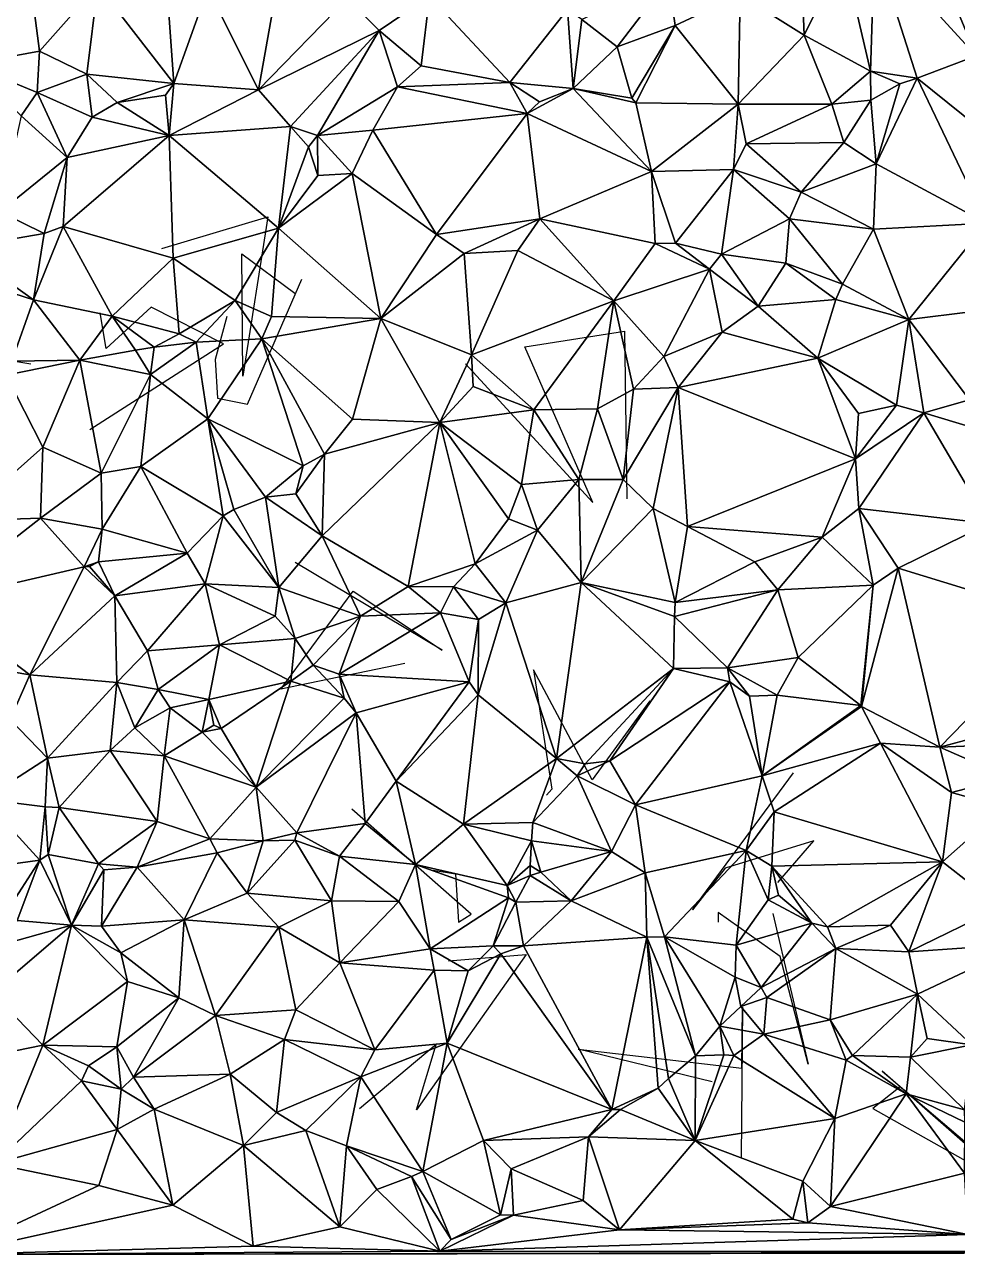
# Model space of a CAD drawing. Header units: metres. Extents: x -15 to 15.3, y -15.5 to 15.
# Drawn here: x -4.97 to 4.92, y -14.99 to -1.94 of the extents above; entities that cross this region are included whole.
import ezdxf

# ---------------------------------------------------------------- set-up
doc = ezdxf.new("R2010")
doc.units = ezdxf.units.M
doc.layers.add('CRACKS', color=1, linetype='Continuous')
doc.layers.add('STREET_MESH', color=7, linetype='Continuous')

msp = doc.modelspace()

# ---------------------------------------------------------------- linework, layer by layer
at = {"layer": 'CRACKS'}
for points in [[(-5.358, -4.716, 0.1), (-6.779, -3.612, 0.1), (-6.817, -5.148, 0.1), (-6.432, -5.287, 0.1), (-4.905, -5.535, 0.1)], [(-3.518, -4.313, 0.1), (-2.393, -3.977, 0.1), (-2.659, -5.666, 0.1), (-2.669, -4.371, 0.1), (-2.107, -4.787, 0.1)], [(-2.829, -5.034, 0.1), (-2.95, -5.491, 0.1), (-2.927, -5.9, 0.1), (-2.609, -5.965, 0.1), (-2.032, -4.637, 0.1)], [(-4.282, -6.234, 0.1), (-2.863, -5.323, 0.1), (-3.63, -4.935, 0.1), (-4.108, -5.373, 0.1), (-4.17, -4.996, 0.1)], [(-0.298, -5.536, 0.1), (1.055, -7.008, 0.1), (0.332, -5.355, 0.1), (1.391, -5.189, 0.1), (1.414, -6.968, 0.1)], [(-0.941, -8.716, 0.1), (-2.253, -8.988, 0.1), (-1.486, -7.948, 0.1), (-0.544, -8.576, 0.1), (-2.102, -7.644, 0.1)], [(1.658, -9.112, 0.1), (1.047, -9.952, 0.1), (0.425, -8.782, 0.1), (0.62, -10.051, 0.1), (0.562, -10.112, 0.1)], [(3.016, -11.04, 0.1), (3.398, -10.596, 0.1), (2.458, -10.886, 0.1), (2.111, -11.331, 0.1), (3.181, -9.875, 0.1)], [(-0.64, -10.91, 0.1), (-0.403, -10.949, 0.1), (-0.369, -11.46, 0.1), (-0.237, -11.376, 0.1), (-1.503, -10.262, 0.1)], [(2.963, -11.367, 0.1), (3.338, -12.968, 0.1), (3.042, -11.824, 0.1), (2.384, -11.357, 0.1), (2.384, -11.46, 0.1)], [(-0.476, -11.87, 0.1), (0.348, -11.804, 0.1), (-0.815, -13.453, 0.1), (-0.606, -12.76, 0.1), (-1.421, -13.442, 0.1)], [(2.32, -13.156, 0.1), (0.9, -12.807, 0.1), (2.636, -13.009, 0.1), (2.641, -12.362, 0.1), (2.629, -13.961, 0.1)], [(4.313, -13.207, 0.1), (4.022, -13.437, 0.1), (5.568, -14.308, 0.1), (4.123, -13.043, 0.1), (5.474, -14.191, 0.1)]]:
    msp.add_polyline3d(points, dxfattribs=at)
at = {"layer": 'STREET_MESH'}
for points in [[(4.525, -0.83), (4.04, -1.086), (5.12, -2.267)], [(5.453, -1.197), (4.525, -0.83), (5.12, -2.267)], [(-5.958, -1.14), (-5.566, -2.356), (-4.936, -1.291)], [(-3.029, -1.555), (-2.493, -2.631), (-2.231, -1.157)], [(-2.493, -2.631), (-1.549, -1.658), (-2.231, -1.157)], [(3.998, -2.43), (4.04, -1.086), (3.714, -1.199)], [(4.04, -1.086), (3.998, -2.43), (4.495, -2.507)], [(4.04, -1.086), (4.495, -2.507), (5.12, -2.267)], [(-5.566, -2.356), (-4.814, -2.22), (-4.936, -1.291)], [(-4.814, -2.22), (-4.195, -1.519), (-4.936, -1.291)], [(3.263, -1.255), (2.617, -1.62), (3.297, -2.049)], [(3.263, -1.255), (3.297, -2.049), (3.714, -1.199)], [(3.297, -2.049), (3.998, -2.43), (3.714, -1.199)], [(-4.195, -1.519), (-4.814, -2.22), (-4.311, -2.464)], [(-3.389, -2.561), (-4.195, -1.519), (-4.311, -2.464)], [(-4.195, -1.519), (-3.389, -2.561), (-3.469, -1.465)], [(-3.389, -2.561), (-3.029, -1.555), (-3.469, -1.465)], [(-2.493, -2.631), (-3.029, -1.555), (-3.389, -2.561)], [(0.938, -1.884), (1.313, -2.172), (1.857, -1.459)], [(1.857, -1.459), (1.313, -2.172), (1.928, -1.946)], [(2.617, -1.62), (1.857, -1.459), (1.928, -1.946)], [(-1.549, -1.658), (-2.493, -2.631), (-1.211, -2.001)], [(-1.549, -1.658), (-1.211, -2.001), (-0.678, -1.636)], [(-1.211, -2.001), (-0.767, -2.373), (-0.678, -1.636)], [(-0.767, -2.373), (0.174, -2.553), (-0.678, -1.636)], [(-0.678, -1.636), (0.174, -2.553), (0.787, -1.777)], [(2.595, -2.781), (2.617, -1.62), (1.928, -1.946)], [(2.617, -1.62), (2.595, -2.781), (3.297, -2.049)], [(0.174, -2.553), (0.847, -2.616), (0.787, -1.777)], [(0.847, -2.616), (0.938, -1.884), (0.787, -1.777)], [(0.938, -1.884), (0.847, -2.616), (1.313, -2.172)], [(1.313, -2.172), (1.467, -2.719), (1.928, -1.946)], [(1.928, -1.946), (1.467, -2.719), (1.51, -2.767)], [(2.595, -2.781), (1.928, -1.946), (1.51, -2.767)], [(-1.211, -2.001), (-2.493, -2.631), (-2.154, -3.019)], [(-1.867, -3.112), (-1.211, -2.001), (-2.154, -3.019)], [(-1.867, -3.112), (-1.018, -2.598), (-1.211, -2.001)], [(-1.211, -2.001), (-1.018, -2.598), (-0.767, -2.373)], [(2.595, -2.781), (3.59, -2.783), (3.297, -2.049)], [(3.59, -2.783), (3.998, -2.43), (3.297, -2.049)], [(0.847, -2.616), (1.467, -2.719), (1.313, -2.172)], [(-4.839, -2.659), (-4.814, -2.22), (-5.566, -2.356)], [(-4.814, -2.22), (-4.839, -2.659), (-4.311, -2.464)], [(4.495, -2.507), (5.796, -3.552), (5.12, -2.267)], [(-5.009, -2.904), (-4.839, -2.659), (-5.566, -2.356)], [(-4.839, -2.659), (-4.257, -2.918), (-4.311, -2.464)], [(-3.99, -2.765), (-3.389, -2.561), (-4.311, -2.464)], [(-4.257, -2.918), (-3.99, -2.765), (-4.311, -2.464)], [(-0.767, -2.373), (-1.018, -2.598), (0.174, -2.553)], [(3.998, -2.43), (3.59, -2.783), (4.001, -2.74)], [(3.998, -2.43), (4.001, -2.74), (4.309, -2.567)], [(4.495, -2.507), (3.998, -2.43), (4.309, -2.567)], [(-3.389, -2.561), (-3.99, -2.765), (-3.479, -2.685)], [(-3.438, -3.115), (-3.389, -2.561), (-3.479, -2.685)], [(-3.438, -3.115), (-2.493, -2.631), (-3.389, -2.561)], [(-1.018, -2.598), (-1.867, -3.112), (-1.28, -3.058)], [(-1.018, -2.598), (-1.28, -3.058), (0.356, -2.88)], [(0.174, -2.553), (-1.018, -2.598), (0.356, -2.88)], [(0.487, -2.756), (0.174, -2.553), (0.356, -2.88)], [(0.174, -2.553), (0.487, -2.756), (0.847, -2.616)], [(4.309, -2.567), (4.001, -2.74), (4.058, -3.413)], [(5.23, -4.045), (4.495, -2.507), (4.058, -3.413)], [(4.495, -2.507), (4.309, -2.567), (4.058, -3.413)], [(5.796, -3.552), (4.495, -2.507), (5.23, -4.045)], [(-4.522, -3.347), (-4.839, -2.659), (-5.009, -2.904)], [(-4.522, -3.347), (-4.257, -2.918), (-4.839, -2.659)], [(-3.99, -2.765), (-3.438, -3.115), (-3.479, -2.685)], [(-2.493, -2.631), (-3.438, -3.115), (-2.154, -3.019)], [(0.847, -2.616), (0.487, -2.756), (0.356, -2.88)], [(1.678, -3.495), (0.847, -2.616), (0.356, -2.88)], [(1.467, -2.719), (0.847, -2.616), (1.51, -2.767)], [(0.847, -2.616), (1.678, -3.495), (1.51, -2.767)], [(3.59, -2.783), (3.717, -3.187), (4.001, -2.74)], [(4.001, -2.74), (3.717, -3.187), (4.058, -3.413)], [(-4.257, -2.918), (-3.438, -3.115), (-3.99, -2.765)], [(1.678, -3.495), (2.595, -2.781), (1.51, -2.767)], [(1.678, -3.495), (2.546, -3.473), (2.595, -2.781)], [(2.546, -3.473), (2.68, -3.202), (2.595, -2.781)], [(2.595, -2.781), (2.68, -3.202), (3.59, -2.783)], [(2.68, -3.202), (3.717, -3.187), (3.59, -2.783)], [(-5.235, -3.924), (-4.522, -3.347), (-5.009, -2.904)], [(-3.438, -3.115), (-4.257, -2.918), (-4.522, -3.347)], [(-1.28, -3.058), (-0.603, -4.163), (0.356, -2.88)], [(-0.603, -4.163), (0.491, -3.999), (0.356, -2.88)], [(0.491, -3.999), (1.678, -3.495), (0.356, -2.88)], [(-3.438, -3.115), (-4.522, -3.347), (-4.563, -4.079)], [(-3.398, -4.417), (-3.438, -3.115), (-4.563, -4.079)], [(-2.154, -3.019), (-3.438, -3.115), (-2.28, -4.097)], [(-2.28, -4.097), (-3.438, -3.115), (-3.398, -4.417)], [(-1.963, -3.234), (-2.154, -3.019), (-2.28, -4.097)], [(-1.963, -3.234), (-1.867, -3.112), (-2.154, -3.019)], [(-1.867, -3.112), (-1.963, -3.234), (-1.862, -3.538)], [(-1.867, -3.112), (-1.498, -3.517), (-1.28, -3.058)], [(-1.498, -3.517), (-1.867, -3.112), (-1.862, -3.538)], [(-1.28, -3.058), (-1.498, -3.517), (-0.603, -4.163)], [(-1.862, -3.538), (-1.963, -3.234), (-2.28, -4.097)], [(2.68, -3.202), (2.546, -3.473), (3.262, -3.714)], [(2.68, -3.202), (3.262, -3.714), (3.717, -3.187)], [(3.717, -3.187), (3.262, -3.714), (4.058, -3.413)], [(-4.766, -4.153), (-4.522, -3.347), (-5.235, -3.924)], [(-4.522, -3.347), (-4.766, -4.153), (-4.563, -4.079)], [(-1.195, -5.056), (-1.498, -3.517), (-2.28, -4.097)], [(-1.498, -3.517), (-1.862, -3.538), (-2.28, -4.097)], [(-1.498, -3.517), (-1.195, -5.056), (-0.603, -4.163)], [(1.678, -3.495), (0.491, -3.999), (1.715, -4.26)], [(2.546, -3.473), (1.678, -3.495), (1.931, -4.255)], [(1.678, -3.495), (1.715, -4.26), (1.931, -4.255)], [(2.42, -4.373), (2.546, -3.473), (1.931, -4.255)], [(2.546, -3.473), (2.42, -4.373), (3.14, -3.999)], [(3.262, -3.714), (2.546, -3.473), (3.14, -3.999)], [(3.262, -3.714), (4.032, -4.107), (4.058, -3.413)], [(4.032, -4.107), (5.23, -4.045), (4.058, -3.413)], [(3.262, -3.714), (3.14, -3.999), (4.032, -4.107)], [(-5.647, -4.304), (-4.766, -4.153), (-5.235, -3.924)], [(0.491, -3.999), (-0.603, -4.163), (-0.31, -4.367)], [(0.257, -4.334), (0.491, -3.999), (-0.31, -4.367)], [(0.491, -3.999), (0.257, -4.334), (1.277, -4.868)], [(1.715, -4.26), (0.491, -3.999), (1.277, -4.868)], [(2.42, -4.373), (3.102, -4.469), (3.14, -3.999)], [(3.14, -3.999), (3.102, -4.469), (3.701, -4.691)], [(3.14, -3.999), (3.701, -4.691), (4.032, -4.107)], [(4.032, -4.107), (4.407, -5.066), (5.23, -4.045)], [(4.407, -5.066), (5.089, -4.98), (5.23, -4.045)], [(-4.766, -4.153), (-5.647, -4.304), (-4.877, -4.859)], [(-4.877, -4.859), (-4.042, -5.032), (-4.563, -4.079)], [(-4.766, -4.153), (-4.877, -4.859), (-4.563, -4.079)], [(-4.042, -5.032), (-3.398, -4.417), (-4.563, -4.079)], [(-2.739, -4.863), (-2.28, -4.097), (-3.398, -4.417)], [(-2.28, -4.097), (-2.739, -4.863), (-2.353, -5.035)], [(-1.195, -5.056), (-2.28, -4.097), (-2.353, -5.035)], [(-0.603, -4.163), (-1.195, -5.056), (-0.31, -4.367)], [(4.032, -4.107), (3.701, -4.691), (4.407, -5.066)], [(-5.647, -4.304), (-5.858, -4.544), (-4.877, -4.859)], [(2.293, -4.532), (1.715, -4.26), (1.277, -4.868)], [(1.715, -4.26), (2.293, -4.532), (1.931, -4.255)], [(2.293, -4.532), (2.42, -4.373), (1.931, -4.255)], [(-3.332, -5.219), (-3.398, -4.417), (-4.042, -5.032)], [(-3.332, -5.219), (-2.739, -4.863), (-3.398, -4.417)], [(-1.195, -5.056), (-0.232, -5.441), (-0.31, -4.367)], [(-0.232, -5.441), (0.257, -4.334), (-0.31, -4.367)], [(0.257, -4.334), (-0.232, -5.441), (1.277, -4.868)], [(2.808, -4.923), (2.42, -4.373), (2.293, -4.532)], [(3.102, -4.469), (2.42, -4.373), (2.808, -4.923)], [(-5.858, -4.544), (-5.107, -5.508), (-4.877, -4.859)], [(2.293, -4.532), (1.277, -4.868), (1.808, -5.458)], [(2.426, -5.202), (2.293, -4.532), (1.808, -5.458)], [(2.426, -5.202), (2.808, -4.923), (2.293, -4.532)], [(3.102, -4.469), (2.808, -4.923), (3.633, -4.854)], [(3.701, -4.691), (3.102, -4.469), (3.633, -4.854)], [(3.701, -4.691), (3.633, -4.854), (4.407, -5.066)], [(-5.107, -5.508), (-4.385, -5.498), (-4.877, -4.859)], [(-4.877, -4.859), (-4.385, -5.498), (-4.042, -5.032)], [(-2.739, -4.863), (-3.332, -5.219), (-3.152, -5.305)], [(-2.458, -5.271), (-2.739, -4.863), (-3.152, -5.305)], [(-2.739, -4.863), (-2.458, -5.271), (-2.353, -5.035)], [(1.277, -4.868), (-0.232, -5.441), (0.427, -6.026)], [(1.102, -6.013), (1.277, -4.868), (0.427, -6.026)], [(1.102, -6.013), (1.486, -5.806), (1.277, -4.868)], [(1.277, -4.868), (1.486, -5.806), (1.808, -5.458)], [(2.808, -4.923), (2.426, -5.202), (3.44, -5.475)], [(2.808, -4.923), (3.44, -5.475), (3.633, -4.854)], [(3.633, -4.854), (3.44, -5.475), (4.407, -5.066)], [(-4.385, -5.498), (-3.797, -5.393), (-4.042, -5.032)], [(-3.797, -5.393), (-3.598, -5.36), (-4.042, -5.032)], [(-3.598, -5.36), (-3.332, -5.219), (-4.042, -5.032)], [(-2.458, -5.271), (-1.195, -5.056), (-2.353, -5.035)], [(-1.195, -5.056), (-2.458, -5.271), (-1.494, -6.125)], [(-1.195, -5.056), (-1.494, -6.125), (-0.569, -6.159)], [(-0.232, -5.441), (-1.195, -5.056), (-0.569, -6.159)], [(4.407, -5.066), (3.44, -5.475), (4.274, -5.974)], [(4.566, -6.056), (4.407, -5.066), (4.274, -5.974)], [(5.049, -5.92), (5.089, -4.98), (4.407, -5.066)], [(4.566, -6.056), (5.049, -5.92), (4.407, -5.066)], [(-3.332, -5.219), (-3.598, -5.36), (-3.152, -5.305)], [(1.958, -5.788), (2.426, -5.202), (1.808, -5.458)], [(2.426, -5.202), (1.958, -5.788), (3.44, -5.475)], [(-3.028, -6.119), (-3.152, -5.305), (-3.636, -5.649)], [(-3.152, -5.305), (-3.598, -5.36), (-3.636, -5.649)], [(-3.028, -6.119), (-2.458, -5.271), (-3.152, -5.305)], [(-2.017, -6.62), (-2.458, -5.271), (-3.028, -6.119)], [(-2.458, -5.271), (-1.791, -6.495), (-1.494, -6.125)], [(-2.458, -5.271), (-2.017, -6.62), (-1.791, -6.495)], [(-3.797, -5.393), (-4.385, -5.498), (-3.636, -5.649)], [(-3.598, -5.36), (-3.797, -5.393), (-3.636, -5.649)], [(-0.214, -5.778), (-0.232, -5.441), (-0.569, -6.159)], [(-0.232, -5.441), (-0.214, -5.778), (0.427, -6.026)], [(1.486, -5.806), (1.958, -5.788), (1.808, -5.458)], [(1.958, -5.788), (3.839, -6.546), (3.44, -5.475)], [(3.44, -5.475), (3.872, -6.064), (4.274, -5.974)], [(3.839, -6.546), (3.872, -6.064), (3.44, -5.475)], [(-4.78, -6.42), (-4.385, -5.498), (-5.169, -5.658)], [(-4.385, -5.498), (-5.107, -5.508), (-5.169, -5.658)], [(-4.385, -5.498), (-4.78, -6.42), (-4.159, -6.698)], [(-3.636, -5.649), (-4.385, -5.498), (-4.159, -6.698)], [(-5.658, -7.203), (-4.78, -6.42), (-5.169, -5.658)], [(-3.738, -6.624), (-3.636, -5.649), (-4.159, -6.698)], [(-3.738, -6.624), (-3.028, -6.119), (-3.636, -5.649)], [(-0.214, -5.778), (-0.569, -6.159), (0.427, -6.026)], [(1.486, -5.806), (1.102, -6.013), (1.376, -6.763)], [(1.958, -5.788), (1.486, -5.806), (1.376, -6.763)], [(1.695, -7.07), (1.958, -5.788), (1.376, -6.763)], [(1.958, -5.788), (1.695, -7.07), (2.057, -7.263)], [(3.839, -6.546), (1.958, -5.788), (2.057, -7.263)], [(3.839, -6.546), (4.566, -6.056), (4.274, -5.974)], [(3.872, -6.064), (3.839, -6.546), (4.274, -5.974)], [(5.049, -5.92), (4.566, -6.056), (5.277, -6.273)], [(-2.868, -7.149), (-3.028, -6.119), (-3.738, -6.624)], [(-3.028, -6.119), (-2.868, -7.149), (-2.754, -7.082)], [(-2.418, -6.951), (-3.028, -6.119), (-2.754, -7.082)], [(-2.418, -6.951), (-2.017, -6.62), (-3.028, -6.119)], [(-1.494, -6.125), (-1.791, -6.495), (-0.569, -6.159)], [(-0.569, -6.159), (0.299, -6.818), (0.427, -6.026)], [(0.299, -6.818), (0.906, -6.764), (0.427, -6.026)], [(0.906, -6.764), (1.102, -6.013), (0.427, -6.026)], [(1.102, -6.013), (0.906, -6.764), (1.376, -6.763)], [(3.839, -6.546), (3.875, -7.07), (4.566, -6.056)], [(4.566, -6.056), (3.875, -7.07), (5.255, -7.229)], [(4.566, -6.056), (5.255, -7.229), (5.277, -6.273)], [(-0.906, -7.898), (-0.569, -6.159), (-1.816, -7.361)], [(-0.569, -6.159), (-1.791, -6.495), (-1.816, -7.361)], [(-0.569, -6.159), (-0.906, -7.898), (-0.194, -7.657)], [(0.299, -6.818), (-0.569, -6.159), (0.159, -7.182)], [(-0.569, -6.159), (-0.194, -7.657), (0.159, -7.182)], [(-4.78, -6.42), (-5.658, -7.203), (-4.805, -7.174)], [(-4.78, -6.42), (-4.805, -7.174), (-4.159, -6.698)], [(-1.791, -6.495), (-2.097, -6.916), (-1.816, -7.361)], [(-2.017, -6.62), (-2.097, -6.916), (-1.791, -6.495)], [(-4.149, -7.292), (-3.738, -6.624), (-4.159, -6.698)], [(-4.149, -7.292), (-3.247, -7.545), (-3.738, -6.624)], [(-3.247, -7.545), (-2.868, -7.149), (-3.738, -6.624)], [(-2.017, -6.62), (-2.418, -6.951), (-2.097, -6.916)], [(3.486, -7.374), (3.839, -6.546), (2.057, -7.263)], [(3.875, -7.07), (3.839, -6.546), (3.486, -7.374)], [(-4.805, -7.174), (-4.149, -7.292), (-4.159, -6.698)], [(0.467, -7.301), (0.906, -6.764), (0.299, -6.818)], [(0.906, -6.764), (0.467, -7.301), (0.929, -7.858)], [(0.906, -6.764), (0.929, -7.858), (1.376, -6.763)], [(0.929, -7.858), (1.695, -7.07), (1.376, -6.763)], [(0.467, -7.301), (0.299, -6.818), (0.159, -7.182)], [(-2.418, -6.951), (-2.754, -7.082), (-2.277, -7.909)], [(-2.097, -6.916), (-2.418, -6.951), (-1.816, -7.361)], [(-2.418, -6.951), (-2.277, -7.909), (-1.816, -7.361)], [(-4.805, -7.174), (-5.658, -7.203), (-5.94, -8.063)], [(-4.339, -7.69), (-4.805, -7.174), (-5.94, -8.063)], [(-4.339, -7.69), (-4.149, -7.292), (-4.805, -7.174)], [(-2.868, -7.149), (-3.247, -7.545), (-3.057, -7.87)], [(-2.277, -7.909), (-2.868, -7.149), (-3.057, -7.87)], [(-2.754, -7.082), (-2.868, -7.149), (-2.277, -7.909)], [(1.695, -7.07), (0.929, -7.858), (1.927, -8.067)], [(1.695, -7.07), (1.927, -8.067), (2.057, -7.263)], [(3.875, -7.07), (3.486, -7.374), (4.026, -7.884)], [(3.875, -7.07), (4.294, -7.703), (5.255, -7.229)], [(4.294, -7.703), (3.875, -7.07), (4.026, -7.884)], [(-4.188, -7.639), (-4.149, -7.292), (-4.339, -7.69)], [(-3.247, -7.545), (-4.149, -7.292), (-4.188, -7.639)], [(-0.194, -7.657), (0.467, -7.301), (0.159, -7.182)], [(0.467, -7.301), (-0.194, -7.657), (0.13, -8.071)], [(0.929, -7.858), (0.467, -7.301), (0.13, -8.071)], [(1.927, -8.067), (2.773, -7.637), (2.057, -7.263)], [(2.773, -7.637), (3.486, -7.374), (2.057, -7.263)], [(5.255, -7.229), (4.294, -7.703), (6.058, -8.245)], [(-2.277, -7.909), (-1.41, -8.212), (-1.816, -7.361)], [(-1.41, -8.212), (-0.906, -7.898), (-1.816, -7.361)], [(3.017, -7.933), (3.486, -7.374), (2.773, -7.637)], [(3.486, -7.374), (3.017, -7.933), (4.026, -7.884)], [(-3.247, -7.545), (-4.188, -7.639), (-4.017, -7.997)], [(-3.247, -7.545), (-4.017, -7.997), (-3.057, -7.87)], [(-4.915, -8.836), (-4.339, -7.69), (-5.94, -8.063)], [(-4.017, -7.997), (-4.339, -7.69), (-4.915, -8.836)], [(-4.285, -7.685), (-4.188, -7.639), (-4.339, -7.69)], [(-4.017, -7.997), (-4.285, -7.685), (-4.339, -7.69)], [(-4.188, -7.639), (-4.285, -7.685), (-4.017, -7.997)], [(-0.906, -7.898), (-0.423, -7.903), (-0.194, -7.657)], [(-0.194, -7.657), (-0.423, -7.903), (0.13, -8.071)], [(3.017, -7.933), (2.773, -7.637), (1.927, -8.067)], [(4.294, -7.703), (3.903, -9.171), (4.733, -9.602)], [(3.903, -9.171), (4.294, -7.703), (4.026, -7.884)], [(4.294, -7.703), (4.733, -9.602), (6.058, -8.245)], [(-4.017, -7.997), (-3.668, -8.58), (-3.057, -7.87)], [(-3.668, -8.58), (-2.905, -8.519), (-3.057, -7.87)], [(-2.314, -8.214), (-2.277, -7.909), (-3.057, -7.87)], [(-2.905, -8.519), (-2.314, -8.214), (-3.057, -7.87)], [(-2.277, -7.909), (-2.314, -8.214), (-2.101, -8.45)], [(-1.41, -8.212), (-2.277, -7.909), (-2.101, -8.45)], [(-0.561, -8.178), (-0.906, -7.898), (-1.41, -8.212)], [(-0.561, -8.178), (-0.423, -7.903), (-0.906, -7.898)], [(-0.16, -8.249), (-0.423, -7.903), (-0.561, -8.178)], [(-0.423, -7.903), (-0.16, -8.249), (0.13, -8.071)], [(0.67, -9.725), (0.929, -7.858), (0.13, -8.071)], [(0.929, -7.858), (0.67, -9.725), (1.911, -8.769)], [(0.929, -7.858), (1.921, -8.219), (1.927, -8.067)], [(1.921, -8.219), (0.929, -7.858), (1.911, -8.769)], [(1.921, -8.219), (3.017, -7.933), (1.927, -8.067)], [(2.483, -8.761), (3.017, -7.933), (1.921, -8.219)], [(3.017, -7.933), (2.483, -8.761), (3.233, -8.652)], [(4.026, -7.884), (3.017, -7.933), (3.233, -8.652)], [(3.895, -9.161), (4.026, -7.884), (3.233, -8.652)], [(3.895, -9.161), (3.903, -9.171), (4.026, -7.884)], [(-6.318, -8.598), (-4.915, -8.836), (-5.94, -8.063)], [(-4.017, -7.997), (-4.915, -8.836), (-3.995, -8.919)], [(-3.668, -8.58), (-4.017, -7.997), (-3.995, -8.919)], [(-0.161, -9.049), (0.67, -9.725), (0.13, -8.071)], [(-0.16, -8.249), (-0.161, -9.049), (0.13, -8.071)], [(-2.314, -8.214), (-2.905, -8.519), (-2.101, -8.45)], [(-1.911, -8.733), (-1.41, -8.212), (-2.101, -8.45)], [(-1.911, -8.733), (-1.635, -8.829), (-1.41, -8.212)], [(-0.561, -8.178), (-1.635, -8.829), (-0.257, -8.909)], [(-1.635, -8.829), (-0.561, -8.178), (-1.41, -8.212)], [(-0.16, -8.249), (-0.561, -8.178), (-0.257, -8.909)], [(2.483, -8.761), (1.921, -8.219), (1.911, -8.769)], [(-0.161, -9.049), (-0.16, -8.249), (-0.257, -8.909)], [(4.733, -9.602), (6.173, -9.216), (6.058, -8.245)], [(-2.905, -8.519), (-2.147, -8.905), (-2.101, -8.45)], [(-2.147, -8.905), (-1.911, -8.733), (-2.101, -8.45)], [(-4.915, -8.836), (-6.318, -8.598), (-5.125, -9.311)], [(-3.556, -8.993), (-3.668, -8.58), (-3.995, -8.919)], [(-2.905, -8.519), (-3.668, -8.58), (-3.556, -8.993)], [(-3.019, -9.098), (-2.905, -8.519), (-3.556, -8.993)], [(-2.905, -8.519), (-3.019, -9.098), (-2.147, -8.905)], [(-1.911, -8.733), (-2.147, -8.905), (-1.584, -9.084)], [(-1.635, -8.829), (-1.911, -8.733), (-1.584, -9.084)], [(2.483, -8.761), (3.008, -9.053), (3.233, -8.652)], [(3.008, -9.053), (3.895, -9.161), (3.233, -8.652)], [(-4.73, -9.721), (-4.915, -8.836), (-5.125, -9.311)], [(-4.915, -8.836), (-4.73, -9.721), (-3.995, -8.919)], [(-1.635, -8.829), (-1.584, -9.084), (-1.455, -9.24)], [(-1.635, -8.829), (-1.455, -9.24), (-0.257, -8.909)], [(0.67, -9.725), (0.974, -9.78), (1.911, -8.769)], [(0.974, -9.78), (1.235, -9.747), (1.911, -8.769)], [(1.235, -9.747), (2.508, -8.91), (1.911, -8.769)], [(2.508, -8.91), (2.483, -8.761), (1.911, -8.769)], [(2.714, -9.063), (2.483, -8.761), (2.508, -8.91)], [(2.483, -8.761), (2.714, -9.063), (3.008, -9.053)], [(-4.73, -9.721), (-4.064, -9.639), (-3.995, -8.919)], [(-4.064, -9.639), (-3.804, -9.4), (-3.995, -8.919)], [(-3.804, -9.4), (-3.556, -8.993), (-3.995, -8.919)], [(-3.556, -8.993), (-3.804, -9.4), (-3.43, -9.185)], [(-3.019, -9.098), (-3.556, -8.993), (-3.43, -9.185)], [(-3.019, -9.098), (-2.888, -9.407), (-2.147, -8.905)], [(-2.888, -9.407), (-2.515, -10.027), (-2.147, -8.905)], [(-2.147, -8.905), (-2.515, -10.027), (-1.584, -9.084)], [(-1.455, -9.24), (-1.03, -9.963), (-0.257, -8.909)], [(-1.03, -9.963), (-0.161, -9.049), (-0.257, -8.909)], [(2.508, -8.91), (1.235, -9.747), (1.508, -10.216)], [(2.508, -8.91), (1.508, -10.216), (2.85, -9.909)], [(2.714, -9.063), (2.508, -8.91), (2.85, -9.909)], [(-3.09, -9.446), (-3.019, -9.098), (-3.43, -9.185)], [(-2.966, -9.371), (-3.019, -9.098), (-3.09, -9.446)], [(-2.966, -9.371), (-2.888, -9.407), (-3.019, -9.098)], [(-1.584, -9.084), (-2.515, -10.027), (-1.455, -9.24)], [(-0.161, -9.049), (-1.03, -9.963), (-0.318, -10.419)], [(-0.161, -9.049), (-0.318, -10.419), (0.67, -9.725)], [(3.008, -9.053), (2.714, -9.063), (2.85, -9.909)], [(3.895, -9.161), (3.008, -9.053), (2.85, -9.909)], [(-3.43, -9.185), (-3.804, -9.4), (-3.492, -9.695)], [(-3.09, -9.446), (-3.43, -9.185), (-3.492, -9.695)], [(-2.515, -10.027), (-2.086, -10.512), (-1.455, -9.24)], [(-1.455, -9.24), (-2.086, -10.512), (-1.361, -10.413)], [(-1.03, -9.963), (-1.455, -9.24), (-1.361, -10.413)], [(3.903, -9.171), (3.895, -9.161), (2.85, -9.909)], [(4.104, -9.562), (3.903, -9.171), (2.85, -9.909)], [(3.903, -9.171), (4.104, -9.562), (4.733, -9.602)], [(6.173, -9.216), (4.733, -9.602), (5.922, -9.555)], [(-5.404, -10.154), (-4.73, -9.721), (-5.125, -9.311)], [(-2.888, -9.407), (-2.966, -9.371), (-3.09, -9.446)], [(-3.492, -9.695), (-3.804, -9.4), (-4.064, -9.639)], [(-2.515, -10.027), (-3.09, -9.446), (-3.492, -9.695)], [(-2.515, -10.027), (-2.888, -9.407), (-3.09, -9.446)], [(-4.73, -9.721), (-4.604, -10.244), (-4.064, -9.639)], [(-4.604, -10.244), (-3.567, -10.394), (-4.064, -9.639)], [(-3.567, -10.394), (-3.492, -9.695), (-4.064, -9.639)], [(4.104, -9.562), (2.85, -9.909), (2.979, -10.291)], [(4.761, -10.819), (4.104, -9.562), (2.979, -10.291)], [(4.104, -9.562), (4.857, -10.085), (4.733, -9.602)], [(4.761, -10.819), (4.857, -10.085), (4.104, -9.562)], [(4.733, -9.602), (5.465, -9.927), (5.922, -9.555)], [(4.857, -10.085), (5.465, -9.927), (4.733, -9.602)], [(-4.754, -10.236), (-4.73, -9.721), (-5.404, -10.154)], [(-4.754, -10.236), (-4.604, -10.244), (-4.73, -9.721)], [(-3.006, -10.577), (-3.492, -9.695), (-3.567, -10.394)], [(-3.006, -10.577), (-2.515, -10.027), (-3.492, -9.695)], [(-0.318, -10.419), (0.417, -10.402), (0.67, -9.725)], [(0.417, -10.402), (0.889, -9.908), (0.67, -9.725)], [(0.889, -9.908), (0.974, -9.78), (0.67, -9.725)], [(1.235, -9.747), (0.889, -9.908), (1.508, -10.216)], [(0.974, -9.78), (0.889, -9.908), (1.235, -9.747)], [(0.889, -9.908), (0.417, -10.402), (1.251, -10.711)], [(0.889, -9.908), (1.251, -10.711), (1.508, -10.216)], [(1.508, -10.216), (2.682, -10.7), (2.85, -9.909)], [(2.85, -9.909), (2.682, -10.7), (2.979, -10.291)], [(-2.443, -10.599), (-2.515, -10.027), (-3.006, -10.577)], [(-2.086, -10.512), (-2.515, -10.027), (-2.443, -10.599)], [(-0.825, -10.85), (-1.03, -9.963), (-1.361, -10.413)], [(-1.03, -9.963), (-0.825, -10.85), (-0.318, -10.419)], [(5.418, -10.242), (5.465, -9.927), (4.857, -10.085)], [(-5.404, -10.154), (-5.351, -10.877), (-4.81, -10.803)], [(-4.754, -10.236), (-5.404, -10.154), (-4.81, -10.803)], [(4.761, -10.819), (5.418, -10.242), (4.857, -10.085)], [(-4.722, -10.743), (-4.754, -10.236), (-4.81, -10.803)], [(-4.754, -10.236), (-4.722, -10.743), (-4.604, -10.244)], [(-4.722, -10.743), (-4.19, -10.842), (-4.604, -10.244)], [(-4.604, -10.244), (-4.19, -10.842), (-3.567, -10.394)], [(1.251, -10.711), (1.608, -10.938), (1.508, -10.216)], [(1.608, -10.938), (2.682, -10.7), (1.508, -10.216)], [(2.682, -10.7), (2.952, -10.867), (2.979, -10.291)], [(2.952, -10.867), (4.761, -10.819), (2.979, -10.291)], [(5.418, -10.242), (4.761, -10.819), (5.379, -11.302)], [(-4.19, -10.842), (-3.78, -10.877), (-3.567, -10.394)], [(-3.78, -10.877), (-3.006, -10.577), (-3.567, -10.394)], [(-2.086, -10.512), (-1.634, -10.759), (-1.361, -10.413)], [(-1.634, -10.759), (-0.825, -10.85), (-1.361, -10.413)], [(-0.318, -10.419), (-0.825, -10.85), (0.147, -11.071)], [(0.404, -10.596), (0.417, -10.402), (-0.318, -10.419)], [(0.404, -10.596), (-0.318, -10.419), (0.147, -11.071)], [(0.417, -10.402), (0.404, -10.596), (1.251, -10.711)], [(-2.086, -10.512), (-2.443, -10.599), (-2.107, -10.592)], [(-1.634, -10.759), (-2.086, -10.512), (-2.107, -10.592)], [(-3.006, -10.577), (-3.78, -10.877), (-2.929, -10.726)], [(-2.443, -10.599), (-3.006, -10.577), (-2.929, -10.726)], [(-2.611, -11.152), (-2.443, -10.599), (-2.929, -10.726)], [(-2.107, -10.592), (-2.611, -11.152), (-1.717, -11.234)], [(-2.107, -10.592), (-2.443, -10.599), (-2.611, -11.152)], [(-1.634, -10.759), (-2.107, -10.592), (-1.717, -11.234)], [(0.391, -10.858), (0.404, -10.596), (0.147, -11.071)], [(0.404, -10.596), (0.391, -10.858), (0.503, -10.931)], [(0.404, -10.596), (0.503, -10.931), (1.251, -10.711)], [(-5.351, -10.877), (-5.191, -11.396), (-4.81, -10.803)], [(-5.191, -11.396), (-5.05, -11.444), (-4.81, -10.803)], [(-5.05, -11.444), (-4.474, -11.493), (-4.81, -10.803)], [(-4.474, -11.493), (-4.722, -10.743), (-4.81, -10.803)], [(-4.19, -10.842), (-4.722, -10.743), (-4.474, -11.493)], [(-2.929, -10.726), (-3.78, -10.877), (-3.28, -11.436)], [(-2.611, -11.152), (-2.929, -10.726), (-3.28, -11.436)], [(-1.004, -11.242), (-1.634, -10.759), (-1.717, -11.234)], [(-1.634, -10.759), (-1.004, -11.242), (-0.825, -10.85)], [(0.503, -10.931), (0.825, -11.233), (1.251, -10.711)], [(0.825, -11.233), (1.608, -10.938), (1.251, -10.711)], [(2.682, -10.7), (1.608, -10.938), (1.813, -11.615)], [(2.575, -11.704), (2.682, -10.7), (1.813, -11.615)], [(2.682, -10.7), (2.575, -11.704), (2.915, -11.223)], [(2.952, -10.867), (2.682, -10.7), (2.915, -11.223)], [(4.761, -10.819), (2.952, -10.867), (3.544, -11.51)], [(4.761, -10.819), (3.544, -11.51), (4.211, -11.491)], [(4.407, -11.776), (4.761, -10.819), (4.211, -11.491)], [(4.761, -10.819), (4.407, -11.776), (5.379, -11.302)], [(-4.131, -10.906), (-4.19, -10.842), (-4.474, -11.493)], [(-4.131, -10.906), (-4.474, -11.493), (-4.158, -11.503)], [(-4.131, -10.906), (-3.78, -10.877), (-4.19, -10.842)], [(-3.78, -10.877), (-4.158, -11.503), (-3.28, -11.436)], [(-3.78, -10.877), (-4.131, -10.906), (-4.158, -11.503)], [(-0.825, -10.85), (-1.004, -11.242), (-0.672, -11.744)], [(-0.825, -10.85), (0.159, -11.201), (0.147, -11.071)], [(-0.825, -10.85), (-0.672, -11.744), (0.159, -11.201)], [(0.391, -10.967), (0.391, -10.858), (0.147, -11.071)], [(0.391, -10.858), (0.391, -10.967), (0.503, -10.931)], [(0.503, -10.931), (0.391, -10.967), (0.825, -11.233)], [(1.608, -10.938), (0.825, -11.233), (1.628, -11.619)], [(1.813, -11.615), (1.608, -10.938), (1.628, -11.619)], [(3.025, -11.174), (2.952, -10.867), (2.915, -11.223)], [(2.952, -10.867), (3.378, -11.471), (3.544, -11.51)], [(2.952, -10.867), (3.025, -11.174), (3.378, -11.471)], [(0.238, -11.25), (0.391, -10.967), (0.147, -11.071)], [(0.159, -11.201), (0.238, -11.25), (0.147, -11.071)], [(0.391, -10.967), (0.238, -11.25), (0.825, -11.233)], [(-2.275, -11.513), (-2.611, -11.152), (-3.28, -11.436)], [(-1.717, -11.234), (-2.611, -11.152), (-2.275, -11.513)], [(-0.672, -11.744), (-0.004, -11.713), (0.159, -11.201)], [(-0.004, -11.713), (0.238, -11.25), (0.159, -11.201)], [(3.025, -11.174), (2.915, -11.223), (3.378, -11.471)], [(-1.628, -11.892), (-1.717, -11.234), (-2.275, -11.513)], [(-1.628, -11.892), (-1.004, -11.242), (-1.717, -11.234)], [(-0.672, -11.744), (-1.004, -11.242), (-1.628, -11.892)], [(0.238, -11.25), (-0.004, -11.713), (0.318, -11.713)], [(0.825, -11.233), (0.238, -11.25), (0.318, -11.713)], [(0.825, -11.233), (0.318, -11.713), (1.628, -11.619)], [(2.915, -11.223), (2.575, -11.704), (3.378, -11.471)], [(4.407, -11.776), (5.627, -11.69), (5.379, -11.302)], [(-5.297, -11.721), (-4.474, -11.493), (-5.05, -11.444)], [(-4.158, -11.503), (-3.951, -11.787), (-3.28, -11.436)], [(-3.951, -11.787), (-3.336, -12.263), (-3.28, -11.436)], [(-3.336, -12.263), (-2.948, -12.452), (-3.28, -11.436)], [(-2.948, -12.452), (-2.275, -11.513), (-3.28, -11.436)], [(2.575, -11.704), (2.84, -12.154), (3.378, -11.471)], [(3.378, -11.471), (2.84, -12.154), (3.633, -11.74)], [(3.544, -11.51), (3.378, -11.471), (3.633, -11.74)], [(-4.474, -11.493), (-5.316, -12.209), (-4.78, -12.766)], [(-5.297, -11.721), (-5.316, -12.209), (-4.474, -11.493)], [(-3.881, -12.09), (-4.474, -11.493), (-4.78, -12.766)], [(-4.474, -11.493), (-3.951, -11.787), (-4.158, -11.503)], [(-3.881, -12.09), (-3.951, -11.787), (-4.474, -11.493)], [(-2.095, -12.391), (-2.275, -11.513), (-2.948, -12.452)], [(-2.095, -12.391), (-1.628, -11.892), (-2.275, -11.513)], [(3.544, -11.51), (3.633, -11.74), (4.211, -11.491)], [(3.633, -11.74), (4.407, -11.776), (4.211, -11.491)], [(-0.628, -11.97), (-0.672, -11.744), (-1.628, -11.892)], [(-0.004, -11.713), (-0.672, -11.744), (-0.268, -11.978)], [(-0.672, -11.744), (-0.628, -11.97), (-0.268, -11.978)], [(0.08, -11.797), (-0.004, -11.713), (-0.268, -11.978)], [(-0.004, -11.713), (0.08, -11.797), (0.318, -11.713)], [(0.08, -11.797), (1.255, -13.447), (0.318, -11.713)], [(0.318, -11.713), (1.255, -13.447), (1.628, -11.619)], [(1.255, -13.447), (1.747, -13.221), (1.628, -11.619)], [(2.142, -12.879), (1.813, -11.615), (1.628, -11.619)], [(1.856, -13.118), (2.142, -12.879), (1.628, -11.619)], [(1.747, -13.221), (1.856, -13.118), (1.628, -11.619)], [(2.563, -12.044), (1.813, -11.615), (2.402, -12.563)], [(2.575, -11.704), (1.813, -11.615), (2.563, -12.044)], [(1.813, -11.615), (2.142, -12.879), (2.402, -12.563)], [(2.84, -12.154), (2.575, -11.704), (2.563, -12.044)], [(2.84, -12.154), (2.9, -12.26), (3.633, -11.74)], [(2.9, -12.26), (3.571, -12.497), (3.633, -11.74)], [(3.633, -11.74), (3.571, -12.497), (4.497, -12.223)], [(4.407, -11.776), (3.633, -11.74), (4.497, -12.223)], [(5.627, -11.69), (4.407, -11.776), (4.497, -12.223)], [(5.074, -12.763), (5.627, -11.69), (4.497, -12.223)], [(-3.951, -11.787), (-3.881, -12.09), (-3.336, -12.263)], [(0.08, -11.797), (-0.491, -12.746), (1.255, -13.447)], [(-0.491, -12.746), (0.08, -11.797), (-0.268, -11.978)], [(-1.628, -11.892), (-2.095, -12.391), (-1.257, -12.814)], [(-0.628, -11.97), (-1.628, -11.892), (-1.257, -12.814)], [(-0.491, -12.746), (-0.628, -11.97), (-1.257, -12.814)], [(-0.628, -11.97), (-0.491, -12.746), (-0.268, -11.978)], [(-3.881, -12.09), (-4.78, -12.766), (-3.994, -12.783)], [(-3.336, -12.263), (-3.881, -12.09), (-3.994, -12.783)], [(2.624, -12.354), (2.563, -12.044), (2.402, -12.563)], [(2.624, -12.354), (2.84, -12.154), (2.563, -12.044)], [(-5.316, -12.209), (-5.524, -12.918), (-4.78, -12.766)], [(-3.816, -13.104), (-3.336, -12.263), (-3.994, -12.783)], [(-3.336, -12.263), (-3.816, -13.104), (-2.948, -12.452)], [(2.9, -12.26), (2.84, -12.154), (2.624, -12.354)], [(2.9, -12.26), (2.624, -12.354), (2.866, -12.649)], [(2.9, -12.26), (2.866, -12.649), (3.571, -12.497)], [(3.571, -12.497), (3.808, -12.876), (4.497, -12.223)], [(3.808, -12.876), (4.422, -12.892), (4.497, -12.223)], [(4.422, -12.892), (4.6, -12.693), (4.497, -12.223)], [(4.6, -12.693), (5.074, -12.763), (4.497, -12.223)], [(-2.216, -12.704), (-2.095, -12.391), (-2.948, -12.452)], [(-2.095, -12.391), (-2.216, -12.704), (-1.257, -12.814)], [(2.866, -12.649), (2.624, -12.354), (2.402, -12.563)], [(-3.816, -13.104), (-2.791, -13.074), (-2.948, -12.452)], [(-2.791, -13.074), (-2.216, -12.704), (-2.948, -12.452)], [(2.866, -12.649), (3.74, -12.925), (3.571, -12.497)], [(3.74, -12.925), (3.808, -12.876), (3.571, -12.497)], [(2.142, -12.879), (2.444, -12.869), (2.402, -12.563)], [(2.444, -12.869), (2.551, -12.874), (2.402, -12.563)], [(2.551, -12.874), (2.866, -12.649), (2.402, -12.563)], [(2.866, -12.649), (2.551, -12.874), (3.62, -13.544)], [(3.74, -12.925), (2.866, -12.649), (3.62, -13.544)], [(-5.524, -12.918), (-5.294, -14.023), (-4.78, -12.766)], [(-4.78, -12.766), (-5.294, -14.023), (-4.369, -13.145)], [(-4.293, -12.986), (-4.78, -12.766), (-4.369, -13.145)], [(-4.78, -12.766), (-4.293, -12.986), (-3.994, -12.783)], [(-4.293, -12.986), (-3.948, -13.231), (-3.994, -12.783)], [(-3.948, -13.231), (-3.816, -13.104), (-3.994, -12.783)], [(-2.216, -12.704), (-2.791, -13.074), (-2.3, -13.479)], [(-1.407, -13.1), (-2.216, -12.704), (-2.3, -13.479)], [(-2.216, -12.704), (-1.407, -13.1), (-1.257, -12.814)], [(-1.407, -13.1), (-0.491, -12.746), (-1.257, -12.814)], [(-0.491, -12.746), (-1.407, -13.1), (-0.75, -14.105)], [(-0.106, -13.777), (-0.491, -12.746), (-0.75, -14.105)], [(-0.491, -12.746), (-0.106, -13.777), (1.255, -13.447)], [(5.074, -12.763), (4.6, -12.693), (4.422, -12.892)], [(4.997, -13.451), (5.074, -12.763), (4.422, -12.892)], [(2.142, -12.879), (1.856, -13.118), (2.139, -13.776)], [(2.551, -12.874), (2.444, -12.869), (2.139, -13.776)], [(2.444, -12.869), (2.142, -12.879), (2.139, -13.776)], [(2.551, -12.874), (2.139, -13.776), (3.62, -13.544)], [(3.808, -12.876), (3.74, -12.925), (4.378, -13.283)], [(3.808, -12.876), (4.378, -13.283), (4.422, -12.892)], [(4.378, -13.283), (4.997, -13.451), (4.422, -12.892)], [(-3.948, -13.231), (-4.293, -12.986), (-4.369, -13.145)], [(4.378, -13.283), (3.74, -12.925), (3.62, -13.544)], [(-5.294, -14.023), (-3.991, -13.659), (-4.369, -13.145)], [(-3.991, -13.659), (-3.948, -13.231), (-4.369, -13.145)], [(-3.816, -13.104), (-3.948, -13.231), (-3.597, -13.446)], [(-2.791, -13.074), (-3.816, -13.104), (-3.597, -13.446)], [(-2.649, -13.83), (-2.791, -13.074), (-3.597, -13.446)], [(-2.791, -13.074), (-2.649, -13.83), (-2.3, -13.479)], [(-1.991, -13.67), (-1.407, -13.1), (-2.3, -13.479)], [(-1.407, -13.1), (-1.991, -13.67), (-1.559, -13.835)], [(-1.407, -13.1), (-1.559, -13.835), (-0.75, -14.105)], [(1.856, -13.118), (1.747, -13.221), (2.139, -13.776)], [(-3.597, -13.446), (-3.948, -13.231), (-3.991, -13.659)], [(1.348, -13.448), (1.747, -13.221), (1.255, -13.447)], [(1.747, -13.221), (1.348, -13.448), (2.139, -13.776)], [(3.574, -14.477), (4.378, -13.283), (3.62, -13.544)], [(3.574, -14.477), (4.997, -14.123), (4.378, -13.283)], [(4.997, -14.123), (5, -13.584), (4.378, -13.283)], [(5, -13.584), (4.997, -13.451), (4.378, -13.283)], [(-3.597, -13.446), (-3.991, -13.659), (-3.401, -14.463)], [(-2.649, -13.83), (-3.597, -13.446), (-3.401, -14.463)], [(-2.649, -13.83), (-1.991, -13.67), (-2.3, -13.479)], [(1.255, -13.447), (-0.106, -13.777), (1.008, -13.739)], [(1.348, -13.448), (1.255, -13.447), (1.008, -13.739)], [(1.348, -13.448), (1.008, -13.739), (2.139, -13.776)], [(2.139, -13.776), (3.281, -14.21), (3.62, -13.544)], [(3.281, -14.21), (3.574, -14.477), (3.62, -13.544)], [(-5.294, -14.023), (-4.185, -14.254), (-3.991, -13.659)], [(-3.991, -13.659), (-4.185, -14.254), (-3.401, -14.463)], [(-1.991, -13.67), (-2.649, -13.83), (-1.628, -14.694)], [(-1.559, -13.835), (-1.991, -13.67), (-1.628, -14.694)], [(-2.649, -13.83), (-3.401, -14.463), (-2.548, -14.897)], [(-1.628, -14.694), (-2.649, -13.83), (-2.548, -14.897)], [(0.074, -14.565), (-0.106, -13.777), (-0.75, -14.105)], [(-0.106, -13.777), (0.188, -14.078), (1.008, -13.739)], [(0.074, -14.565), (0.188, -14.078), (-0.106, -13.777)], [(0.188, -14.078), (0.951, -14.413), (1.008, -13.739)], [(1.008, -13.739), (0.951, -14.413), (1.338, -14.725)], [(2.139, -13.776), (1.008, -13.739), (1.338, -14.725)], [(3.175, -14.613), (2.139, -13.776), (1.338, -14.725)], [(3.175, -14.613), (3.281, -14.21), (2.139, -13.776)], [(-1.237, -14.296), (-1.559, -13.835), (-1.628, -14.694)], [(-1.559, -13.835), (-0.868, -14.158), (-0.75, -14.105)], [(-1.237, -14.296), (-0.868, -14.158), (-1.559, -13.835)], [(-4.185, -14.254), (-5.294, -14.023), (-5.762, -14.986)], [(0.188, -14.078), (0.074, -14.565), (0.214, -14.569)], [(0.951, -14.413), (0.188, -14.078), (0.214, -14.569)], [(-0.868, -14.158), (-1.237, -14.296), (-0.568, -14.95)], [(-0.868, -14.158), (-0.45, -14.827), (-0.75, -14.105)], [(-0.45, -14.827), (-0.868, -14.158), (-0.568, -14.95)], [(-0.45, -14.827), (0.074, -14.565), (-0.75, -14.105)], [(3.281, -14.21), (3.175, -14.613), (3.335, -14.65)], [(3.574, -14.477), (3.281, -14.21), (3.335, -14.65)], [(5.032, -14.773), (4.997, -14.123), (3.574, -14.477)], [(-3.401, -14.463), (-4.185, -14.254), (-5.762, -14.986)], [(-1.237, -14.296), (-1.628, -14.694), (-0.568, -14.95)], [(-2.548, -14.897), (-3.401, -14.463), (-5.762, -14.986)], [(0.951, -14.413), (0.214, -14.569), (1.338, -14.725)], [(5.032, -14.773), (3.574, -14.477), (3.335, -14.65)], [(1.338, -14.725), (0.214, -14.569), (-0.568, -14.95)], [(0.214, -14.569), (-0.45, -14.827), (-0.568, -14.95)], [(0.074, -14.565), (-0.45, -14.827), (0.214, -14.569)], [(3.175, -14.613), (1.338, -14.725), (3.335, -14.65)], [(-1.628, -14.694), (-2.548, -14.897), (-0.568, -14.95)], [(5.032, -14.773), (1.338, -14.725), (-0.568, -14.95)], [(1.338, -14.725), (5.032, -14.773), (3.335, -14.65)], [(9.72, -14.954), (5.032, -14.773), (-0.568, -14.95)], [(-2.548, -14.897), (-5.762, -14.986), (-0.568, -14.95)], [(-5.762, -14.986), (9.72, -14.954), (-0.568, -14.95)], [(-5.762, -14.986), (13.049, -14.961), (9.72, -14.954)]]:
    msp.add_3dface(points, dxfattribs=at)

doc.saveas('drawing.dxf')
